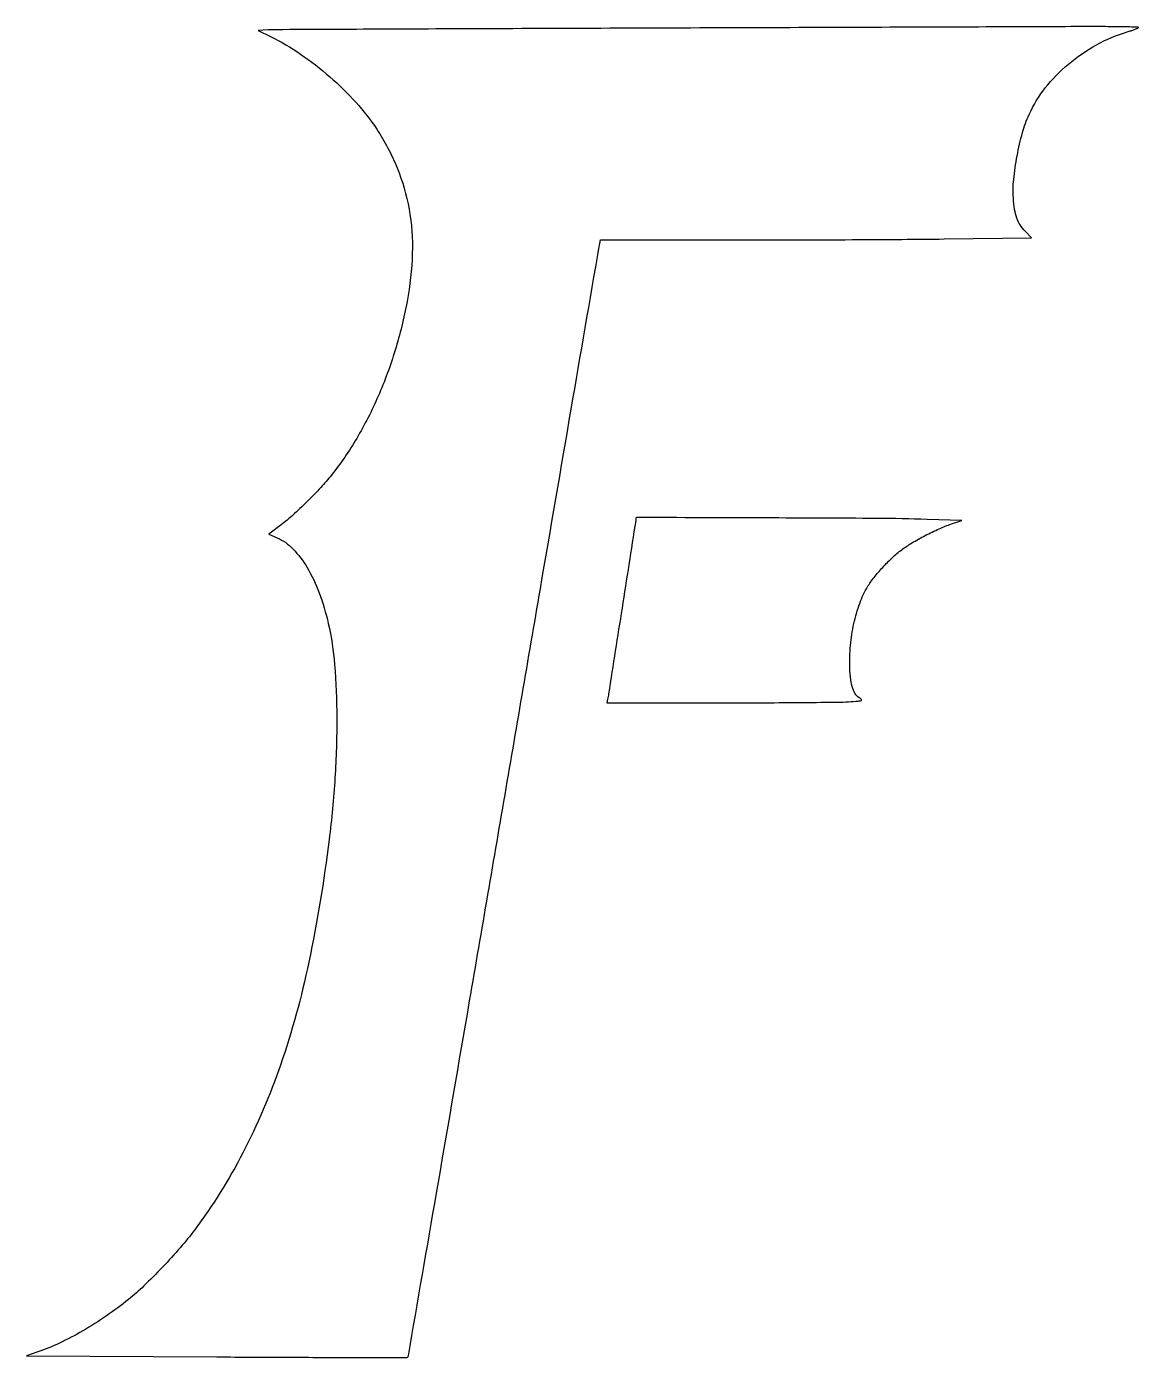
# Model space of a CAD drawing. Extents: x 188 to 875, y 98 to 921.
import ezdxf

# ---------------------------------------------------------------- set-up
doc = ezdxf.new("R2010")
doc.units = 0

msp = doc.modelspace()

# ---------------------------------------------------------------- linework, layer by layer
for points in [[(569.778619, 919.881678, 0.000114), (482.413998, 919.55932, 0.000183), (407.822241, 919.23977, 0.00003), (341.767152, 918.928621, 0.010747), (336.812463, 918.79846), (330.567688, 918.5), (338.177713, 914.747827, -0.035369), (356.753682, 903.894121, -0.029325), (374.877125, 889.882726, -0.02956), (391.067358, 873.998358, -0.038055), (403.839889, 857.532917, -0.049308), (416.506227, 833.50593, -0.053132), (423.837534, 808.053323, -0.050882), (425.828762, 780.67644, -0.039336), (422.611308, 750.918362, -0.027377), (415.23507, 720.916079, -0.028856), (404.725647, 692.436259, -0.029938), (391.460962, 666.391742, -0.035655), (375.845713, 643.674618, -0.01893), (369.287202, 636.064896, -0.010471), (360.74421, 627.257045, -0.01045), (351.996282, 618.962161, -0.022564), (344.859403, 613.03814), (337.218805, 607.257626), (342.359403, 604.951163, -0.096897), (352.149369, 598.036486, -0.05631), (360.890563, 586.541865, -0.046888), (368.267476, 571.031721, -0.030494), (373.931776, 552, -0.038036), (377.81913, 526.668399, -0.01808), (379.142166, 493.676089, -0.016807), (378.041906, 456.623611, -0.015249), (374.455698, 418.5, -0.020197), (361.867213, 342.748702, -0.031748), (344.3696, 279.164257, -0.03611), (321.132229, 224.840487, -0.041751), (291.245074, 177.153492, -0.018508), (282.589679, 166.456953, -0.010664), (271.432414, 154.204538, -0.010661), (259.988839, 142.666731, -0.022357), (250.520799, 134.304269, -0.019636), (236.825697, 124.118304, -0.018885), (222.19815, 114.897204, -0.019697), (207.719049, 107.261163, -0.029615), (194.5, 101.87814), (187.5, 99.5), (304.991945, 98.791945, 0.000567), (350.085492, 98.571367, 0.000939), (388.147886, 98.499872, 0.000047), (422.461723, 98.503066, 0.21964), (423.087311, 98.791945, 0.134445), (423.40042, 99.459633, 0.000004), (440.766096, 199.901384, 0.000213), (459.859221, 310.620107, 0.000128), (482.423052, 442, -0.000038), (504.980742, 573.485356, -0.000064), (524.058652, 684.551563, -0.000003), (541.309168, 784.899555, -0.01535), (541.686093, 786.75), (542.216816, 789), (621.443821, 789, 0.000676), (655.722555, 789.046361, 0.000516), (693.235303, 789.18657, 0.000522), (728.376252, 789.390886, 0.00123), (754.585413, 789.635133), (808.5, 790.270265), (804.472645, 794.420327, -0.051742), (801.445787, 798.264509, -0.056729), (799.381337, 802.535246, -0.046297), (798.0552, 807.8526, -0.021038), (797.268728, 814.985514, -0.042635), (797.468864, 826.440204, -0.02068), (799.572884, 840.946032, -0.020689), (802.89501, 855.343974, -0.03941), (806.932353, 866.511081, -0.061256), (816.964599, 882.945772, -0.050295), (831.303647, 897.706214, -0.049176), (848.672549, 909.617, -0.052355), (867.680487, 917.613421, 0.007633), (869.978527, 918.346669, 0.009774), (872.069581, 919.095014, 0.007921), (873.789698, 919.78019, 0.078481), (874.45, 920.186433, 0.68923), (874.331931, 920.515684, 0.00069), (863.5325, 920.712022, 0.003332), (851.012765, 920.838912, 0.001925), (835.95, 920.833218, -0.000151), (810.228689, 920.732265, -0.000012), (741.489032, 920.484905, -0.000016), (659.49053, 920.194407, -0.000012)], [(563.999969, 616.94023, -0.038938), (563.883854, 615.45041, -0.000015), (555.430427, 561.578468, -0.000034), (547.113692, 508.611276, -0.016627), (546.470513, 505.25), (545.961896, 503), (615.730948, 503.005174, 0.000866), (643.175108, 503.054768, 0.001183), (667.90489, 503.200818, 0.00077), (688.679985, 503.404643, 0.013693), (695.370805, 503.663932, 0.002792), (701.290269, 504.089096, 0.045528), (703.251533, 504.422286, 0.490869), (703.465652, 504.930296, 0.144603), (702.75228, 505.621809, -0.113621), (699.959212, 508.017178, -0.076199), (697.995491, 511.756894, -0.053065), (696.755931, 517.163081, -0.021224), (696.171561, 524.745531, -0.031948), (696.572087, 538.365311, -0.030925), (698.700049, 551.974723, -0.032404), (702.314522, 564.463554, -0.048815), (707.179214, 574.688976, -0.031658), (711.147672, 580.429071, -0.019294), (716.50231, 586.699538, -0.019064), (722.460309, 592.680351, -0.026124), (728.285094, 597.556216, -0.027165), (734.579637, 601.774399, -0.014283), (742.812869, 606.352947, -0.014237), (751.440551, 610.525745, -0.023245), (759, 613.505976), (765.5, 615.725475), (744, 616.365409, 0.005945), (712.945827, 616.920259, 0.000695), (643.610594, 617.238108, 0.000024), (564.548191, 617.486787, 0.415137)]]:
    msp.add_lwpolyline(points, format="xyb", close=True)

doc.saveas('drawing.dxf')
